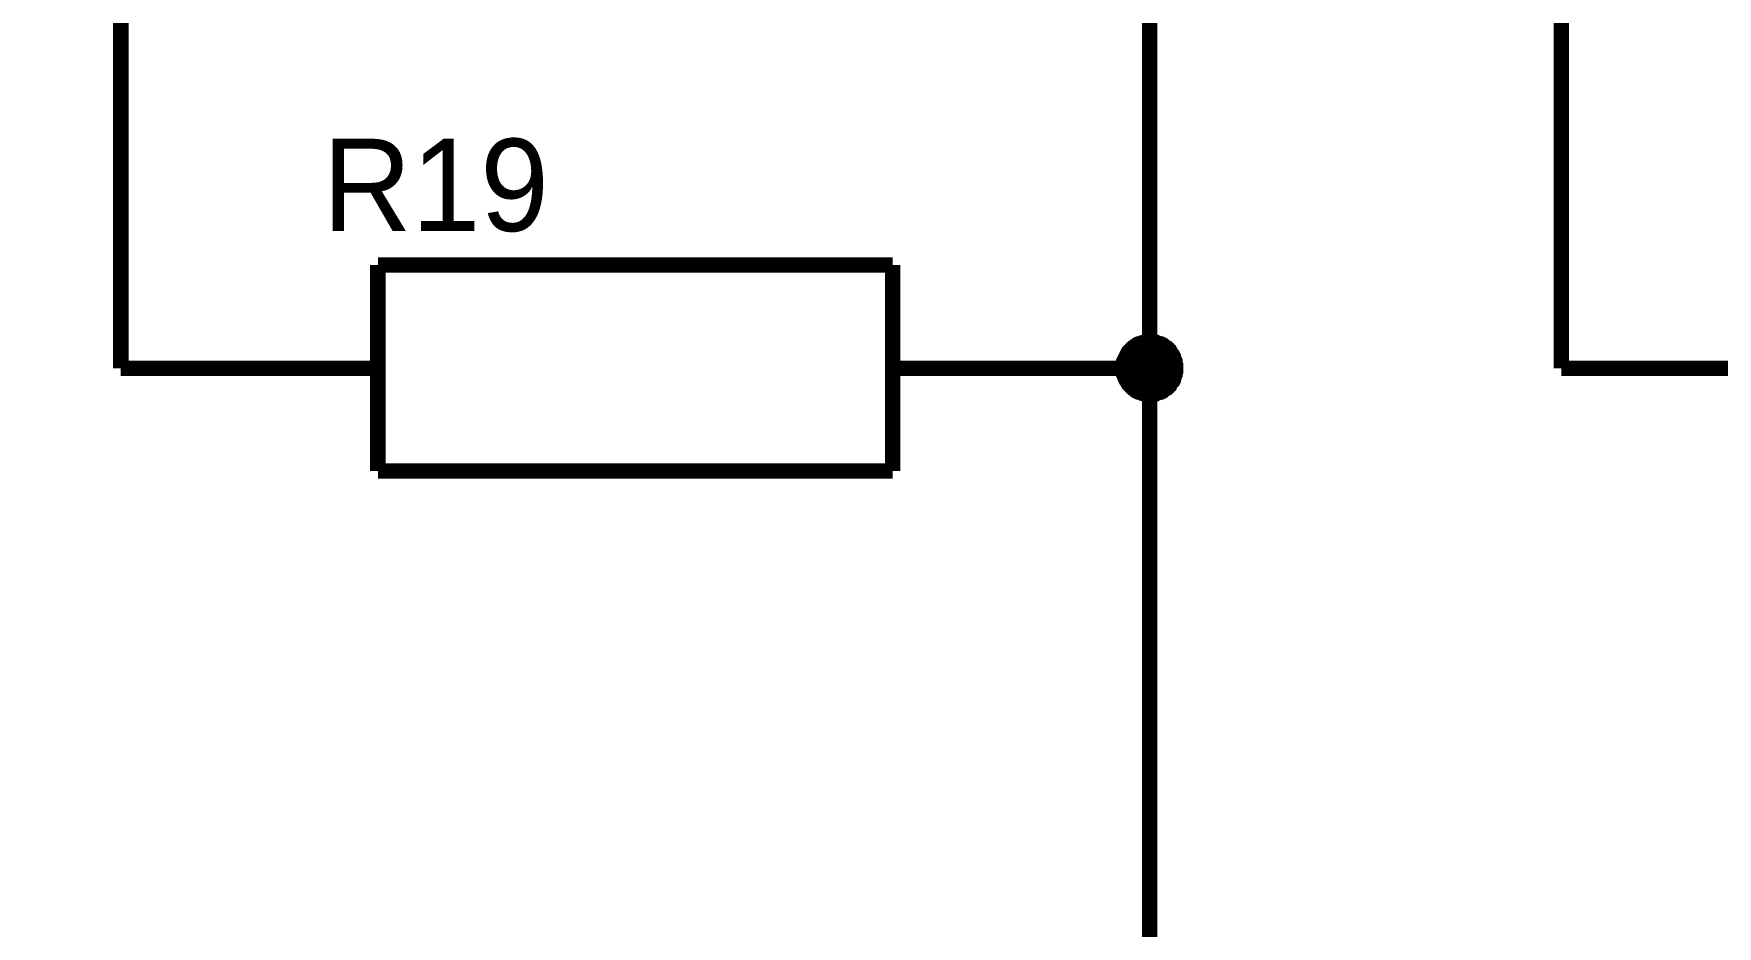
# Model space of a CAD drawing. Header units: inches. Extents: x 0 to 420, y 0 to 297.
# Drawn here: x 300.79 to 333.5, y 143.15 to 160.49 of the extents above; entities that cross this region are included whole.
import ezdxf

# ---------------------------------------------------------------- set-up
doc = ezdxf.new("R2010")
doc.units = ezdxf.units.IN
doc.layers.add('Sheet', color=255, linetype='Continuous')

msp = doc.modelspace()

# ---------------------------------------------------------------- linework, layer by layer
at = {"layer": 'Sheet'}
for points, const_width in [([(330.466, 170.995), (330.466, 153.989)], 0.3), ([(292.479, 167.499), (302.48, 167.499), (302.48, 153.989), (302.48, 153.989)], 0.3), ([(322.47, 134.99), (322.47, 153.989), (322.47, 160.991)], 0.3), ([(317.475, 155.994), (307.474, 155.994)], 0.3), ([(307.474, 155.994), (307.474, 151.995)], 0.3), ([(317.475, 151.995), (317.475, 155.994)], 0.3), ([(321.954, 153.989), (321.954, 154.012), (321.954, 154.045), (321.966, 154.068), (321.966, 154.09), (321.966, 154.124), (321.977, 154.146), (321.988, 154.168), (321.999, 154.191), (322.01, 154.213), (322.022, 154.236), (322.033, 154.258), (322.044, 154.28), (322.055, 154.303), (322.078, 154.325), (322.089, 154.336), (322.111, 154.359), (322.122, 154.37), (322.145, 154.393), (322.167, 154.404), (322.178, 154.415), (322.201, 154.426), (322.223, 154.449), (322.246, 154.46), (322.268, 154.46), (322.29, 154.471), (322.313, 154.482), (322.346, 154.493), (322.369, 154.493), (322.391, 154.493), (322.414, 154.505), (322.447, 154.505), (322.47, 154.505)], 0.3), ([(321.954, 153.989), (321.954, 154.012), (321.954, 154.045), (321.966, 154.068), (321.966, 154.09), (321.966, 154.124), (321.977, 154.146), (321.988, 154.168), (321.999, 154.191), (322.01, 154.213), (322.022, 154.236), (322.033, 154.258), (322.044, 154.28), (322.055, 154.303), (322.078, 154.325), (322.089, 154.336), (322.111, 154.359), (322.122, 154.37), (322.145, 154.393), (322.167, 154.404), (322.178, 154.415), (322.201, 154.426), (322.223, 154.449), (322.246, 154.46), (322.268, 154.46), (322.29, 154.471), (322.313, 154.482), (322.346, 154.493), (322.369, 154.493), (322.391, 154.493), (322.414, 154.505), (322.447, 154.505), (322.47, 154.505)], 0.3), ([(321.954, 153.989), (321.954, 154.012), (321.954, 154.045), (321.966, 154.068), (321.966, 154.09), (321.966, 154.124), (321.977, 154.146), (321.988, 154.168), (321.999, 154.191), (322.01, 154.213), (322.022, 154.236), (322.033, 154.258), (322.044, 154.28), (322.055, 154.303), (322.078, 154.325), (322.089, 154.336), (322.111, 154.359), (322.122, 154.37), (322.145, 154.393), (322.167, 154.404), (322.178, 154.415), (322.201, 154.426), (322.223, 154.449), (322.246, 154.46), (322.268, 154.46), (322.29, 154.471), (322.313, 154.482), (322.346, 154.493), (322.369, 154.493), (322.391, 154.493), (322.414, 154.505), (322.447, 154.505), (322.47, 154.505)], 0.3), ([(321.954, 153.989), (321.954, 154.012), (321.954, 154.045), (321.966, 154.068), (321.966, 154.09), (321.966, 154.124), (321.977, 154.146), (321.988, 154.168), (321.999, 154.191), (322.01, 154.213), (322.022, 154.236), (322.033, 154.258), (322.044, 154.28), (322.055, 154.303), (322.078, 154.325), (322.089, 154.336), (322.111, 154.359), (322.122, 154.37), (322.145, 154.393), (322.167, 154.404), (322.178, 154.415), (322.201, 154.426), (322.223, 154.449), (322.246, 154.46), (322.268, 154.46), (322.29, 154.471), (322.313, 154.482), (322.346, 154.493), (322.369, 154.493), (322.391, 154.493), (322.414, 154.505), (322.447, 154.505), (322.47, 154.505)], 0.3), ([(321.954, 153.989), (321.954, 154.012), (321.954, 154.045), (321.966, 154.068), (321.966, 154.09), (321.966, 154.124), (321.977, 154.146), (321.988, 154.168), (321.999, 154.191), (322.01, 154.213), (322.022, 154.236), (322.033, 154.258), (322.044, 154.28), (322.055, 154.303), (322.078, 154.325), (322.089, 154.336), (322.111, 154.359), (322.122, 154.37), (322.145, 154.393), (322.167, 154.404), (322.178, 154.415), (322.201, 154.426), (322.223, 154.449), (322.246, 154.46), (322.268, 154.46), (322.29, 154.471), (322.313, 154.482), (322.346, 154.493), (322.369, 154.493), (322.391, 154.493), (322.414, 154.505), (322.447, 154.505), (322.47, 154.505)], 0.3), ([(321.954, 153.989), (321.954, 154.012), (321.954, 154.045), (321.966, 154.068), (321.966, 154.09), (321.966, 154.124), (321.977, 154.146), (321.988, 154.168), (321.999, 154.191), (322.01, 154.213), (322.022, 154.236), (322.033, 154.258), (322.044, 154.28), (322.055, 154.303), (322.078, 154.325), (322.089, 154.336), (322.111, 154.359), (322.122, 154.37), (322.145, 154.393), (322.167, 154.404), (322.178, 154.415), (322.201, 154.426), (322.223, 154.449), (322.246, 154.46), (322.268, 154.46), (322.29, 154.471), (322.313, 154.482), (322.346, 154.493), (322.369, 154.493), (322.391, 154.493), (322.414, 154.505), (322.447, 154.505), (322.47, 154.505)], 0.0991), ([(321.954, 153.989), (321.954, 154.012), (321.954, 154.045), (321.966, 154.068), (321.966, 154.09), (321.966, 154.124), (321.977, 154.146), (321.988, 154.168), (321.999, 154.191), (322.01, 154.213), (322.022, 154.236), (322.033, 154.258), (322.044, 154.28), (322.055, 154.303), (322.078, 154.325), (322.089, 154.336), (322.111, 154.359), (322.122, 154.37), (322.145, 154.393), (322.167, 154.404), (322.178, 154.415), (322.201, 154.426), (322.223, 154.449), (322.246, 154.46), (322.268, 154.46), (322.29, 154.471), (322.313, 154.482), (322.346, 154.493), (322.369, 154.493), (322.391, 154.493), (322.414, 154.505), (322.447, 154.505), (322.47, 154.505)], 0.0991), ([(321.954, 153.989), (321.954, 154.012), (321.954, 154.045), (321.966, 154.068), (321.966, 154.09), (321.966, 154.124), (321.977, 154.146), (321.988, 154.168), (321.999, 154.191), (322.01, 154.213), (322.022, 154.236), (322.033, 154.258), (322.044, 154.28), (322.055, 154.303), (322.078, 154.325), (322.089, 154.336), (322.111, 154.359), (322.122, 154.37), (322.145, 154.393), (322.167, 154.404), (322.178, 154.415), (322.201, 154.426), (322.223, 154.449), (322.246, 154.46), (322.268, 154.46), (322.29, 154.471), (322.313, 154.482), (322.346, 154.493), (322.369, 154.493), (322.391, 154.493), (322.414, 154.505), (322.447, 154.505), (322.47, 154.505)], 0.0991), ([(321.954, 153.989), (321.954, 154.012), (321.954, 154.045), (321.966, 154.068), (321.966, 154.09), (321.966, 154.124), (321.977, 154.146), (321.988, 154.168), (321.999, 154.191), (322.01, 154.213), (322.022, 154.236), (322.033, 154.258), (322.044, 154.28), (322.055, 154.303), (322.078, 154.325), (322.089, 154.336), (322.111, 154.359), (322.122, 154.37), (322.145, 154.393), (322.167, 154.404), (322.178, 154.415), (322.201, 154.426), (322.223, 154.449), (322.246, 154.46), (322.268, 154.46), (322.29, 154.471), (322.313, 154.482), (322.346, 154.493), (322.369, 154.493), (322.391, 154.493), (322.414, 154.505), (322.447, 154.505), (322.47, 154.505)], 0.0991), ([(321.954, 153.989), (321.954, 154.012), (321.954, 154.045), (321.966, 154.068), (321.966, 154.09), (321.966, 154.124), (321.977, 154.146), (321.988, 154.168), (321.999, 154.191), (322.01, 154.213), (322.022, 154.236), (322.033, 154.258), (322.044, 154.28), (322.055, 154.303), (322.078, 154.325), (322.089, 154.336), (322.111, 154.359), (322.122, 154.37), (322.145, 154.393), (322.167, 154.404), (322.178, 154.415), (322.201, 154.426), (322.223, 154.449), (322.246, 154.46), (322.268, 154.46), (322.29, 154.471), (322.313, 154.482), (322.346, 154.493), (322.369, 154.493), (322.391, 154.493), (322.414, 154.505), (322.447, 154.505), (322.47, 154.505)], 0.0991), ([(322.47, 154.505), (322.47, 154.505)], 0.3), ([(322.47, 154.505), (322.492, 154.505), (322.526, 154.505), (322.548, 154.493), (322.57, 154.493), (322.593, 154.493), (322.615, 154.482), (322.649, 154.471), (322.671, 154.46), (322.694, 154.46), (322.716, 154.449), (322.727, 154.426), (322.75, 154.415), (322.772, 154.404), (322.794, 154.393), (322.806, 154.37), (322.828, 154.359), (322.839, 154.336), (322.862, 154.325), (322.873, 154.303), (322.884, 154.28), (322.906, 154.258), (322.918, 154.236), (322.929, 154.213), (322.929, 154.191), (322.94, 154.168), (322.951, 154.146), (322.962, 154.124), (322.962, 154.09), (322.962, 154.068), (322.974, 154.045), (322.974, 154.012), (322.974, 153.989)], 0.3), ([(322.47, 154.505), (322.47, 154.505)], 0.3), ([(322.47, 154.505), (322.492, 154.505), (322.526, 154.505), (322.548, 154.493), (322.57, 154.493), (322.593, 154.493), (322.615, 154.482), (322.649, 154.471), (322.671, 154.46), (322.694, 154.46), (322.716, 154.449), (322.727, 154.426), (322.75, 154.415), (322.772, 154.404), (322.794, 154.393), (322.806, 154.37), (322.828, 154.359), (322.839, 154.336), (322.862, 154.325), (322.873, 154.303), (322.884, 154.28), (322.906, 154.258), (322.918, 154.236), (322.929, 154.213), (322.929, 154.191), (322.94, 154.168), (322.951, 154.146), (322.962, 154.124), (322.962, 154.09), (322.962, 154.068), (322.974, 154.045), (322.974, 154.012), (322.974, 153.989)], 0.3), ([(322.47, 154.505), (322.47, 154.505)], 0.3), ([(322.47, 154.505), (322.492, 154.505), (322.526, 154.505), (322.548, 154.493), (322.57, 154.493), (322.593, 154.493), (322.615, 154.482), (322.649, 154.471), (322.671, 154.46), (322.694, 154.46), (322.716, 154.449), (322.727, 154.426), (322.75, 154.415), (322.772, 154.404), (322.794, 154.393), (322.806, 154.37), (322.828, 154.359), (322.839, 154.336), (322.862, 154.325), (322.873, 154.303), (322.884, 154.28), (322.906, 154.258), (322.918, 154.236), (322.929, 154.213), (322.929, 154.191), (322.94, 154.168), (322.951, 154.146), (322.962, 154.124), (322.962, 154.09), (322.962, 154.068), (322.974, 154.045), (322.974, 154.012), (322.974, 153.989)], 0.3), ([(322.47, 154.505), (322.47, 154.505)], 0.3), ([(322.47, 154.505), (322.492, 154.505), (322.526, 154.505), (322.548, 154.493), (322.57, 154.493), (322.593, 154.493), (322.615, 154.482), (322.649, 154.471), (322.671, 154.46), (322.694, 154.46), (322.716, 154.449), (322.727, 154.426), (322.75, 154.415), (322.772, 154.404), (322.794, 154.393), (322.806, 154.37), (322.828, 154.359), (322.839, 154.336), (322.862, 154.325), (322.873, 154.303), (322.884, 154.28), (322.906, 154.258), (322.918, 154.236), (322.929, 154.213), (322.929, 154.191), (322.94, 154.168), (322.951, 154.146), (322.962, 154.124), (322.962, 154.09), (322.962, 154.068), (322.974, 154.045), (322.974, 154.012), (322.974, 153.989)], 0.3), ([(322.47, 154.505), (322.47, 154.505)], 0.3), ([(322.47, 154.505), (322.492, 154.505), (322.526, 154.505), (322.548, 154.493), (322.57, 154.493), (322.593, 154.493), (322.615, 154.482), (322.649, 154.471), (322.671, 154.46), (322.694, 154.46), (322.716, 154.449), (322.727, 154.426), (322.75, 154.415), (322.772, 154.404), (322.794, 154.393), (322.806, 154.37), (322.828, 154.359), (322.839, 154.336), (322.862, 154.325), (322.873, 154.303), (322.884, 154.28), (322.906, 154.258), (322.918, 154.236), (322.929, 154.213), (322.929, 154.191), (322.94, 154.168), (322.951, 154.146), (322.962, 154.124), (322.962, 154.09), (322.962, 154.068), (322.974, 154.045), (322.974, 154.012), (322.974, 153.989)], 0.3), ([(322.47, 154.505), (322.47, 154.505)], 0.0991), ([(322.47, 154.505), (322.492, 154.505), (322.526, 154.505), (322.548, 154.493), (322.57, 154.493), (322.593, 154.493), (322.615, 154.482), (322.649, 154.471), (322.671, 154.46), (322.694, 154.46), (322.716, 154.449), (322.727, 154.426), (322.75, 154.415), (322.772, 154.404), (322.794, 154.393), (322.806, 154.37), (322.828, 154.359), (322.839, 154.336), (322.862, 154.325), (322.873, 154.303), (322.884, 154.28), (322.906, 154.258), (322.918, 154.236), (322.929, 154.213), (322.929, 154.191), (322.94, 154.168), (322.951, 154.146), (322.962, 154.124), (322.962, 154.09), (322.962, 154.068), (322.974, 154.045), (322.974, 154.012), (322.974, 153.989)], 0.0991), ([(322.47, 154.505), (322.47, 154.505)], 0.0991), ([(322.47, 154.505), (322.492, 154.505), (322.526, 154.505), (322.548, 154.493), (322.57, 154.493), (322.593, 154.493), (322.615, 154.482), (322.649, 154.471), (322.671, 154.46), (322.694, 154.46), (322.716, 154.449), (322.727, 154.426), (322.75, 154.415), (322.772, 154.404), (322.794, 154.393), (322.806, 154.37), (322.828, 154.359), (322.839, 154.336), (322.862, 154.325), (322.873, 154.303), (322.884, 154.28), (322.906, 154.258), (322.918, 154.236), (322.929, 154.213), (322.929, 154.191), (322.94, 154.168), (322.951, 154.146), (322.962, 154.124), (322.962, 154.09), (322.962, 154.068), (322.974, 154.045), (322.974, 154.012), (322.974, 153.989)], 0.0991), ([(322.47, 154.505), (322.47, 154.505)], 0.0991), ([(322.47, 154.505), (322.492, 154.505), (322.526, 154.505), (322.548, 154.493), (322.57, 154.493), (322.593, 154.493), (322.615, 154.482), (322.649, 154.471), (322.671, 154.46), (322.694, 154.46), (322.716, 154.449), (322.727, 154.426), (322.75, 154.415), (322.772, 154.404), (322.794, 154.393), (322.806, 154.37), (322.828, 154.359), (322.839, 154.336), (322.862, 154.325), (322.873, 154.303), (322.884, 154.28), (322.906, 154.258), (322.918, 154.236), (322.929, 154.213), (322.929, 154.191), (322.94, 154.168), (322.951, 154.146), (322.962, 154.124), (322.962, 154.09), (322.962, 154.068), (322.974, 154.045), (322.974, 154.012), (322.974, 153.989)], 0.0991), ([(322.47, 154.505), (322.47, 154.505)], 0.0991), ([(322.47, 154.505), (322.492, 154.505), (322.526, 154.505), (322.548, 154.493), (322.57, 154.493), (322.593, 154.493), (322.615, 154.482), (322.649, 154.471), (322.671, 154.46), (322.694, 154.46), (322.716, 154.449), (322.727, 154.426), (322.75, 154.415), (322.772, 154.404), (322.794, 154.393), (322.806, 154.37), (322.828, 154.359), (322.839, 154.336), (322.862, 154.325), (322.873, 154.303), (322.884, 154.28), (322.906, 154.258), (322.918, 154.236), (322.929, 154.213), (322.929, 154.191), (322.94, 154.168), (322.951, 154.146), (322.962, 154.124), (322.962, 154.09), (322.962, 154.068), (322.974, 154.045), (322.974, 154.012), (322.974, 153.989)], 0.0991), ([(322.47, 154.505), (322.47, 154.505)], 0.0991), ([(322.47, 154.505), (322.492, 154.505), (322.526, 154.505), (322.548, 154.493), (322.57, 154.493), (322.593, 154.493), (322.615, 154.482), (322.649, 154.471), (322.671, 154.46), (322.694, 154.46), (322.716, 154.449), (322.727, 154.426), (322.75, 154.415), (322.772, 154.404), (322.794, 154.393), (322.806, 154.37), (322.828, 154.359), (322.839, 154.336), (322.862, 154.325), (322.873, 154.303), (322.884, 154.28), (322.906, 154.258), (322.918, 154.236), (322.929, 154.213), (322.929, 154.191), (322.94, 154.168), (322.951, 154.146), (322.962, 154.124), (322.962, 154.09), (322.962, 154.068), (322.974, 154.045), (322.974, 154.012), (322.974, 153.989)], 0.0991), ([(307.474, 153.989), (302.48, 153.989)], 0.3), ([(317.475, 153.989), (322.47, 153.989)], 0.3), ([(322.47, 153.485), (322.447, 153.485), (322.414, 153.485), (322.391, 153.496), (322.369, 153.496), (322.346, 153.496), (322.313, 153.508), (322.29, 153.519), (322.268, 153.53), (322.246, 153.53), (322.223, 153.541), (322.201, 153.552), (322.178, 153.575), (322.167, 153.586), (322.145, 153.597), (322.122, 153.62), (322.111, 153.631), (322.089, 153.653), (322.078, 153.664), (322.055, 153.687), (322.044, 153.709), (322.033, 153.732), (322.022, 153.743), (322.01, 153.765), (321.999, 153.788), (321.988, 153.81), (321.977, 153.844), (321.966, 153.866), (321.966, 153.888), (321.966, 153.911), (321.954, 153.933), (321.954, 153.967), (321.954, 153.989)], 0.3), ([(321.954, 153.989), (321.954, 153.989)], 0.3), ([(322.47, 153.485), (322.447, 153.485), (322.414, 153.485), (322.391, 153.496), (322.369, 153.496), (322.346, 153.496), (322.313, 153.508), (322.29, 153.519), (322.268, 153.53), (322.246, 153.53), (322.223, 153.541), (322.201, 153.552), (322.178, 153.575), (322.167, 153.586), (322.145, 153.597), (322.122, 153.62), (322.111, 153.631), (322.089, 153.653), (322.078, 153.664), (322.055, 153.687), (322.044, 153.709), (322.033, 153.732), (322.022, 153.743), (322.01, 153.765), (321.999, 153.788), (321.988, 153.81), (321.977, 153.844), (321.966, 153.866), (321.966, 153.888), (321.966, 153.911), (321.954, 153.933), (321.954, 153.967), (321.954, 153.989)], 0.3), ([(321.954, 153.989), (321.954, 153.989)], 0.3), ([(322.47, 153.485), (322.447, 153.485), (322.414, 153.485), (322.391, 153.496), (322.369, 153.496), (322.346, 153.496), (322.313, 153.508), (322.29, 153.519), (322.268, 153.53), (322.246, 153.53), (322.223, 153.541), (322.201, 153.552), (322.178, 153.575), (322.167, 153.586), (322.145, 153.597), (322.122, 153.62), (322.111, 153.631), (322.089, 153.653), (322.078, 153.664), (322.055, 153.687), (322.044, 153.709), (322.033, 153.732), (322.022, 153.743), (322.01, 153.765), (321.999, 153.788), (321.988, 153.81), (321.977, 153.844), (321.966, 153.866), (321.966, 153.888), (321.966, 153.911), (321.954, 153.933), (321.954, 153.967), (321.954, 153.989)], 0.3), ([(321.954, 153.989), (321.954, 153.989)], 0.3), ([(322.47, 153.485), (322.447, 153.485), (322.414, 153.485), (322.391, 153.496), (322.369, 153.496), (322.346, 153.496), (322.313, 153.508), (322.29, 153.519), (322.268, 153.53), (322.246, 153.53), (322.223, 153.541), (322.201, 153.552), (322.178, 153.575), (322.167, 153.586), (322.145, 153.597), (322.122, 153.62), (322.111, 153.631), (322.089, 153.653), (322.078, 153.664), (322.055, 153.687), (322.044, 153.709), (322.033, 153.732), (322.022, 153.743), (322.01, 153.765), (321.999, 153.788), (321.988, 153.81), (321.977, 153.844), (321.966, 153.866), (321.966, 153.888), (321.966, 153.911), (321.954, 153.933), (321.954, 153.967), (321.954, 153.989)], 0.3), ([(321.954, 153.989), (321.954, 153.989)], 0.3), ([(322.47, 153.485), (322.447, 153.485), (322.414, 153.485), (322.391, 153.496), (322.369, 153.496), (322.346, 153.496), (322.313, 153.508), (322.29, 153.519), (322.268, 153.53), (322.246, 153.53), (322.223, 153.541), (322.201, 153.552), (322.178, 153.575), (322.167, 153.586), (322.145, 153.597), (322.122, 153.62), (322.111, 153.631), (322.089, 153.653), (322.078, 153.664), (322.055, 153.687), (322.044, 153.709), (322.033, 153.732), (322.022, 153.743), (322.01, 153.765), (321.999, 153.788), (321.988, 153.81), (321.977, 153.844), (321.966, 153.866), (321.966, 153.888), (321.966, 153.911), (321.954, 153.933), (321.954, 153.967), (321.954, 153.989)], 0.3), ([(321.954, 153.989), (321.954, 153.989)], 0.3), ([(322.974, 153.989), (322.974, 153.967), (322.974, 153.933), (322.962, 153.911), (322.962, 153.888), (322.962, 153.866), (322.951, 153.844), (322.94, 153.81), (322.929, 153.788), (322.929, 153.765), (322.918, 153.743), (322.906, 153.732), (322.884, 153.709), (322.873, 153.687), (322.862, 153.664), (322.839, 153.653), (322.828, 153.631), (322.806, 153.62), (322.794, 153.597), (322.772, 153.586), (322.75, 153.575), (322.727, 153.552), (322.716, 153.541), (322.694, 153.53), (322.671, 153.53), (322.649, 153.519), (322.615, 153.508), (322.593, 153.496), (322.57, 153.496), (322.548, 153.496), (322.526, 153.485), (322.492, 153.485), (322.47, 153.485)], 0.3), ([(322.974, 153.989), (322.974, 153.967), (322.974, 153.933), (322.962, 153.911), (322.962, 153.888), (322.962, 153.866), (322.951, 153.844), (322.94, 153.81), (322.929, 153.788), (322.929, 153.765), (322.918, 153.743), (322.906, 153.732), (322.884, 153.709), (322.873, 153.687), (322.862, 153.664), (322.839, 153.653), (322.828, 153.631), (322.806, 153.62), (322.794, 153.597), (322.772, 153.586), (322.75, 153.575), (322.727, 153.552), (322.716, 153.541), (322.694, 153.53), (322.671, 153.53), (322.649, 153.519), (322.615, 153.508), (322.593, 153.496), (322.57, 153.496), (322.548, 153.496), (322.526, 153.485), (322.492, 153.485), (322.47, 153.485)], 0.3), ([(322.974, 153.989), (322.974, 153.967), (322.974, 153.933), (322.962, 153.911), (322.962, 153.888), (322.962, 153.866), (322.951, 153.844), (322.94, 153.81), (322.929, 153.788), (322.929, 153.765), (322.918, 153.743), (322.906, 153.732), (322.884, 153.709), (322.873, 153.687), (322.862, 153.664), (322.839, 153.653), (322.828, 153.631), (322.806, 153.62), (322.794, 153.597), (322.772, 153.586), (322.75, 153.575), (322.727, 153.552), (322.716, 153.541), (322.694, 153.53), (322.671, 153.53), (322.649, 153.519), (322.615, 153.508), (322.593, 153.496), (322.57, 153.496), (322.548, 153.496), (322.526, 153.485), (322.492, 153.485), (322.47, 153.485)], 0.3), ([(322.974, 153.989), (322.974, 153.967), (322.974, 153.933), (322.962, 153.911), (322.962, 153.888), (322.962, 153.866), (322.951, 153.844), (322.94, 153.81), (322.929, 153.788), (322.929, 153.765), (322.918, 153.743), (322.906, 153.732), (322.884, 153.709), (322.873, 153.687), (322.862, 153.664), (322.839, 153.653), (322.828, 153.631), (322.806, 153.62), (322.794, 153.597), (322.772, 153.586), (322.75, 153.575), (322.727, 153.552), (322.716, 153.541), (322.694, 153.53), (322.671, 153.53), (322.649, 153.519), (322.615, 153.508), (322.593, 153.496), (322.57, 153.496), (322.548, 153.496), (322.526, 153.485), (322.492, 153.485), (322.47, 153.485)], 0.3), ([(322.974, 153.989), (322.974, 153.967), (322.974, 153.933), (322.962, 153.911), (322.962, 153.888), (322.962, 153.866), (322.951, 153.844), (322.94, 153.81), (322.929, 153.788), (322.929, 153.765), (322.918, 153.743), (322.906, 153.732), (322.884, 153.709), (322.873, 153.687), (322.862, 153.664), (322.839, 153.653), (322.828, 153.631), (322.806, 153.62), (322.794, 153.597), (322.772, 153.586), (322.75, 153.575), (322.727, 153.552), (322.716, 153.541), (322.694, 153.53), (322.671, 153.53), (322.649, 153.519), (322.615, 153.508), (322.593, 153.496), (322.57, 153.496), (322.548, 153.496), (322.526, 153.485), (322.492, 153.485), (322.47, 153.485)], 0.3), ([(322.974, 153.989), (322.974, 153.989), (322.974, 153.989), (322.974, 153.989), (322.974, 153.989), (322.974, 153.989), (322.974, 153.989), (322.974, 153.989), (322.974, 153.989), (322.974, 153.989), (322.974, 153.989), (322.974, 153.989), (322.974, 153.989), (322.974, 153.989), (322.974, 153.989), (322.974, 153.989), (322.974, 153.989), (322.974, 153.989), (322.974, 153.989), (322.974, 153.989), (322.974, 153.989), (322.974, 153.989), (322.974, 153.989), (322.974, 153.989), (322.974, 153.989), (322.974, 153.989), (322.974, 153.989), (322.974, 153.989), (322.974, 153.989), (322.974, 153.989), (322.974, 153.989), (322.974, 153.989), (322.974, 153.989)], 0.3), ([(322.974, 153.989), (322.974, 153.989)], 0.3), ([(322.974, 153.989), (322.974, 153.989), (322.974, 153.989), (322.974, 153.989), (322.974, 153.989), (322.974, 153.989), (322.974, 153.989), (322.974, 153.989), (322.974, 153.989), (322.974, 153.989), (322.974, 153.989), (322.974, 153.989), (322.974, 153.989), (322.974, 153.989), (322.974, 153.989), (322.974, 153.989), (322.974, 153.989), (322.974, 153.989), (322.974, 153.989), (322.974, 153.989), (322.974, 153.989), (322.974, 153.989), (322.974, 153.989), (322.974, 153.989), (322.974, 153.989), (322.974, 153.989), (322.974, 153.989), (322.974, 153.989), (322.974, 153.989), (322.974, 153.989), (322.974, 153.989), (322.974, 153.989), (322.974, 153.989)], 0.3), ([(322.974, 153.989), (322.974, 153.989)], 0.3), ([(322.974, 153.989), (322.974, 153.989), (322.974, 153.989), (322.974, 153.989), (322.974, 153.989), (322.974, 153.989), (322.974, 153.989), (322.974, 153.989), (322.974, 153.989), (322.974, 153.989), (322.974, 153.989), (322.974, 153.989), (322.974, 153.989), (322.974, 153.989), (322.974, 153.989), (322.974, 153.989), (322.974, 153.989), (322.974, 153.989), (322.974, 153.989), (322.974, 153.989), (322.974, 153.989), (322.974, 153.989), (322.974, 153.989), (322.974, 153.989), (322.974, 153.989), (322.974, 153.989), (322.974, 153.989), (322.974, 153.989), (322.974, 153.989), (322.974, 153.989), (322.974, 153.989), (322.974, 153.989), (322.974, 153.989)], 0.3), ([(322.974, 153.989), (322.974, 153.989)], 0.3), ([(322.974, 153.989), (322.974, 153.989), (322.974, 153.989), (322.974, 153.989), (322.974, 153.989), (322.974, 153.989), (322.974, 153.989), (322.974, 153.989), (322.974, 153.989), (322.974, 153.989), (322.974, 153.989), (322.974, 153.989), (322.974, 153.989), (322.974, 153.989), (322.974, 153.989), (322.974, 153.989), (322.974, 153.989), (322.974, 153.989), (322.974, 153.989), (322.974, 153.989), (322.974, 153.989), (322.974, 153.989), (322.974, 153.989), (322.974, 153.989), (322.974, 153.989), (322.974, 153.989), (322.974, 153.989), (322.974, 153.989), (322.974, 153.989), (322.974, 153.989), (322.974, 153.989), (322.974, 153.989), (322.974, 153.989)], 0.3), ([(322.974, 153.989), (322.974, 153.989)], 0.3), ([(322.974, 153.989), (322.974, 153.989), (322.974, 153.989), (322.974, 153.989), (322.974, 153.989), (322.974, 153.989), (322.974, 153.989), (322.974, 153.989), (322.974, 153.989), (322.974, 153.989), (322.974, 153.989), (322.974, 153.989), (322.974, 153.989), (322.974, 153.989), (322.974, 153.989), (322.974, 153.989), (322.974, 153.989), (322.974, 153.989), (322.974, 153.989), (322.974, 153.989), (322.974, 153.989), (322.974, 153.989), (322.974, 153.989), (322.974, 153.989), (322.974, 153.989), (322.974, 153.989), (322.974, 153.989), (322.974, 153.989), (322.974, 153.989), (322.974, 153.989), (322.974, 153.989), (322.974, 153.989), (322.974, 153.989)], 0.3), ([(322.974, 153.989), (322.974, 153.989)], 0.3), ([(335.46, 153.989), (330.466, 153.989)], 0.3), ([(322.47, 153.485), (322.447, 153.485), (322.414, 153.485), (322.391, 153.496), (322.369, 153.496), (322.346, 153.496), (322.313, 153.508), (322.29, 153.519), (322.268, 153.53), (322.246, 153.53), (322.223, 153.541), (322.201, 153.552), (322.178, 153.575), (322.167, 153.586), (322.145, 153.597), (322.122, 153.62), (322.111, 153.631), (322.089, 153.653), (322.078, 153.664), (322.055, 153.687), (322.044, 153.709), (322.033, 153.732), (322.022, 153.743), (322.01, 153.765), (321.999, 153.788), (321.988, 153.81), (321.977, 153.844), (321.966, 153.866), (321.966, 153.888), (321.966, 153.911), (321.954, 153.933), (321.954, 153.967), (321.954, 153.989)], 0.0991), ([(321.954, 153.989), (321.954, 153.989)], 0.0991), ([(322.47, 153.485), (322.447, 153.485), (322.414, 153.485), (322.391, 153.496), (322.369, 153.496), (322.346, 153.496), (322.313, 153.508), (322.29, 153.519), (322.268, 153.53), (322.246, 153.53), (322.223, 153.541), (322.201, 153.552), (322.178, 153.575), (322.167, 153.586), (322.145, 153.597), (322.122, 153.62), (322.111, 153.631), (322.089, 153.653), (322.078, 153.664), (322.055, 153.687), (322.044, 153.709), (322.033, 153.732), (322.022, 153.743), (322.01, 153.765), (321.999, 153.788), (321.988, 153.81), (321.977, 153.844), (321.966, 153.866), (321.966, 153.888), (321.966, 153.911), (321.954, 153.933), (321.954, 153.967), (321.954, 153.989)], 0.0991), ([(321.954, 153.989), (321.954, 153.989)], 0.0991), ([(322.47, 153.485), (322.447, 153.485), (322.414, 153.485), (322.391, 153.496), (322.369, 153.496), (322.346, 153.496), (322.313, 153.508), (322.29, 153.519), (322.268, 153.53), (322.246, 153.53), (322.223, 153.541), (322.201, 153.552), (322.178, 153.575), (322.167, 153.586), (322.145, 153.597), (322.122, 153.62), (322.111, 153.631), (322.089, 153.653), (322.078, 153.664), (322.055, 153.687), (322.044, 153.709), (322.033, 153.732), (322.022, 153.743), (322.01, 153.765), (321.999, 153.788), (321.988, 153.81), (321.977, 153.844), (321.966, 153.866), (321.966, 153.888), (321.966, 153.911), (321.954, 153.933), (321.954, 153.967), (321.954, 153.989)], 0.0991), ([(321.954, 153.989), (321.954, 153.989)], 0.0991), ([(322.47, 153.485), (322.447, 153.485), (322.414, 153.485), (322.391, 153.496), (322.369, 153.496), (322.346, 153.496), (322.313, 153.508), (322.29, 153.519), (322.268, 153.53), (322.246, 153.53), (322.223, 153.541), (322.201, 153.552), (322.178, 153.575), (322.167, 153.586), (322.145, 153.597), (322.122, 153.62), (322.111, 153.631), (322.089, 153.653), (322.078, 153.664), (322.055, 153.687), (322.044, 153.709), (322.033, 153.732), (322.022, 153.743), (322.01, 153.765), (321.999, 153.788), (321.988, 153.81), (321.977, 153.844), (321.966, 153.866), (321.966, 153.888), (321.966, 153.911), (321.954, 153.933), (321.954, 153.967), (321.954, 153.989)], 0.0991), ([(321.954, 153.989), (321.954, 153.989)], 0.0991), ([(322.47, 153.485), (322.447, 153.485), (322.414, 153.485), (322.391, 153.496), (322.369, 153.496), (322.346, 153.496), (322.313, 153.508), (322.29, 153.519), (322.268, 153.53), (322.246, 153.53), (322.223, 153.541), (322.201, 153.552), (322.178, 153.575), (322.167, 153.586), (322.145, 153.597), (322.122, 153.62), (322.111, 153.631), (322.089, 153.653), (322.078, 153.664), (322.055, 153.687), (322.044, 153.709), (322.033, 153.732), (322.022, 153.743), (322.01, 153.765), (321.999, 153.788), (321.988, 153.81), (321.977, 153.844), (321.966, 153.866), (321.966, 153.888), (321.966, 153.911), (321.954, 153.933), (321.954, 153.967), (321.954, 153.989)], 0.0991), ([(321.954, 153.989), (321.954, 153.989)], 0.0991), ([(322.974, 153.989), (322.974, 153.967), (322.974, 153.933), (322.962, 153.911), (322.962, 153.888), (322.962, 153.866), (322.951, 153.844), (322.94, 153.81), (322.929, 153.788), (322.929, 153.765), (322.918, 153.743), (322.906, 153.732), (322.884, 153.709), (322.873, 153.687), (322.862, 153.664), (322.839, 153.653), (322.828, 153.631), (322.806, 153.62), (322.794, 153.597), (322.772, 153.586), (322.75, 153.575), (322.727, 153.552), (322.716, 153.541), (322.694, 153.53), (322.671, 153.53), (322.649, 153.519), (322.615, 153.508), (322.593, 153.496), (322.57, 153.496), (322.548, 153.496), (322.526, 153.485), (322.492, 153.485), (322.47, 153.485)], 0.0991), ([(322.974, 153.989), (322.974, 153.967), (322.974, 153.933), (322.962, 153.911), (322.962, 153.888), (322.962, 153.866), (322.951, 153.844), (322.94, 153.81), (322.929, 153.788), (322.929, 153.765), (322.918, 153.743), (322.906, 153.732), (322.884, 153.709), (322.873, 153.687), (322.862, 153.664), (322.839, 153.653), (322.828, 153.631), (322.806, 153.62), (322.794, 153.597), (322.772, 153.586), (322.75, 153.575), (322.727, 153.552), (322.716, 153.541), (322.694, 153.53), (322.671, 153.53), (322.649, 153.519), (322.615, 153.508), (322.593, 153.496), (322.57, 153.496), (322.548, 153.496), (322.526, 153.485), (322.492, 153.485), (322.47, 153.485)], 0.0991), ([(322.974, 153.989), (322.974, 153.967), (322.974, 153.933), (322.962, 153.911), (322.962, 153.888), (322.962, 153.866), (322.951, 153.844), (322.94, 153.81), (322.929, 153.788), (322.929, 153.765), (322.918, 153.743), (322.906, 153.732), (322.884, 153.709), (322.873, 153.687), (322.862, 153.664), (322.839, 153.653), (322.828, 153.631), (322.806, 153.62), (322.794, 153.597), (322.772, 153.586), (322.75, 153.575), (322.727, 153.552), (322.716, 153.541), (322.694, 153.53), (322.671, 153.53), (322.649, 153.519), (322.615, 153.508), (322.593, 153.496), (322.57, 153.496), (322.548, 153.496), (322.526, 153.485), (322.492, 153.485), (322.47, 153.485)], 0.0991), ([(322.974, 153.989), (322.974, 153.967), (322.974, 153.933), (322.962, 153.911), (322.962, 153.888), (322.962, 153.866), (322.951, 153.844), (322.94, 153.81), (322.929, 153.788), (322.929, 153.765), (322.918, 153.743), (322.906, 153.732), (322.884, 153.709), (322.873, 153.687), (322.862, 153.664), (322.839, 153.653), (322.828, 153.631), (322.806, 153.62), (322.794, 153.597), (322.772, 153.586), (322.75, 153.575), (322.727, 153.552), (322.716, 153.541), (322.694, 153.53), (322.671, 153.53), (322.649, 153.519), (322.615, 153.508), (322.593, 153.496), (322.57, 153.496), (322.548, 153.496), (322.526, 153.485), (322.492, 153.485), (322.47, 153.485)], 0.0991), ([(322.974, 153.989), (322.974, 153.967), (322.974, 153.933), (322.962, 153.911), (322.962, 153.888), (322.962, 153.866), (322.951, 153.844), (322.94, 153.81), (322.929, 153.788), (322.929, 153.765), (322.918, 153.743), (322.906, 153.732), (322.884, 153.709), (322.873, 153.687), (322.862, 153.664), (322.839, 153.653), (322.828, 153.631), (322.806, 153.62), (322.794, 153.597), (322.772, 153.586), (322.75, 153.575), (322.727, 153.552), (322.716, 153.541), (322.694, 153.53), (322.671, 153.53), (322.649, 153.519), (322.615, 153.508), (322.593, 153.496), (322.57, 153.496), (322.548, 153.496), (322.526, 153.485), (322.492, 153.485), (322.47, 153.485)], 0.0991), ([(322.974, 153.989), (322.974, 153.989), (322.974, 153.989), (322.974, 153.989), (322.974, 153.989), (322.974, 153.989), (322.974, 153.989), (322.974, 153.989), (322.974, 153.989), (322.974, 153.989), (322.974, 153.989), (322.974, 153.989), (322.974, 153.989), (322.974, 153.989), (322.974, 153.989), (322.974, 153.989), (322.974, 153.989), (322.974, 153.989), (322.974, 153.989), (322.974, 153.989), (322.974, 153.989), (322.974, 153.989), (322.974, 153.989), (322.974, 153.989), (322.974, 153.989), (322.974, 153.989), (322.974, 153.989), (322.974, 153.989), (322.974, 153.989), (322.974, 153.989), (322.974, 153.989), (322.974, 153.989), (322.974, 153.989)], 0.0991), ([(322.974, 153.989), (322.974, 153.989)], 0.0991), ([(322.974, 153.989), (322.974, 153.989), (322.974, 153.989), (322.974, 153.989), (322.974, 153.989), (322.974, 153.989), (322.974, 153.989), (322.974, 153.989), (322.974, 153.989), (322.974, 153.989), (322.974, 153.989), (322.974, 153.989), (322.974, 153.989), (322.974, 153.989), (322.974, 153.989), (322.974, 153.989), (322.974, 153.989), (322.974, 153.989), (322.974, 153.989), (322.974, 153.989), (322.974, 153.989), (322.974, 153.989), (322.974, 153.989), (322.974, 153.989), (322.974, 153.989), (322.974, 153.989), (322.974, 153.989), (322.974, 153.989), (322.974, 153.989), (322.974, 153.989), (322.974, 153.989), (322.974, 153.989), (322.974, 153.989)], 0.0991), ([(322.974, 153.989), (322.974, 153.989)], 0.0991), ([(322.974, 153.989), (322.974, 153.989), (322.974, 153.989), (322.974, 153.989), (322.974, 153.989), (322.974, 153.989), (322.974, 153.989), (322.974, 153.989), (322.974, 153.989), (322.974, 153.989), (322.974, 153.989), (322.974, 153.989), (322.974, 153.989), (322.974, 153.989), (322.974, 153.989), (322.974, 153.989), (322.974, 153.989), (322.974, 153.989), (322.974, 153.989), (322.974, 153.989), (322.974, 153.989), (322.974, 153.989), (322.974, 153.989), (322.974, 153.989), (322.974, 153.989), (322.974, 153.989), (322.974, 153.989), (322.974, 153.989), (322.974, 153.989), (322.974, 153.989), (322.974, 153.989), (322.974, 153.989), (322.974, 153.989)], 0.0991), ([(322.974, 153.989), (322.974, 153.989)], 0.0991), ([(322.974, 153.989), (322.974, 153.989), (322.974, 153.989), (322.974, 153.989), (322.974, 153.989), (322.974, 153.989), (322.974, 153.989), (322.974, 153.989), (322.974, 153.989), (322.974, 153.989), (322.974, 153.989), (322.974, 153.989), (322.974, 153.989), (322.974, 153.989), (322.974, 153.989), (322.974, 153.989), (322.974, 153.989), (322.974, 153.989), (322.974, 153.989), (322.974, 153.989), (322.974, 153.989), (322.974, 153.989), (322.974, 153.989), (322.974, 153.989), (322.974, 153.989), (322.974, 153.989), (322.974, 153.989), (322.974, 153.989), (322.974, 153.989), (322.974, 153.989), (322.974, 153.989), (322.974, 153.989), (322.974, 153.989)], 0.0991), ([(322.974, 153.989), (322.974, 153.989)], 0.0991), ([(322.974, 153.989), (322.974, 153.989), (322.974, 153.989), (322.974, 153.989), (322.974, 153.989), (322.974, 153.989), (322.974, 153.989), (322.974, 153.989), (322.974, 153.989), (322.974, 153.989), (322.974, 153.989), (322.974, 153.989), (322.974, 153.989), (322.974, 153.989), (322.974, 153.989), (322.974, 153.989), (322.974, 153.989), (322.974, 153.989), (322.974, 153.989), (322.974, 153.989), (322.974, 153.989), (322.974, 153.989), (322.974, 153.989), (322.974, 153.989), (322.974, 153.989), (322.974, 153.989), (322.974, 153.989), (322.974, 153.989), (322.974, 153.989), (322.974, 153.989), (322.974, 153.989), (322.974, 153.989), (322.974, 153.989)], 0.0991), ([(322.974, 153.989), (322.974, 153.989)], 0.0991), ([(307.474, 151.995), (317.475, 151.995)], 0.3)]:
    msp.add_lwpolyline(points, dxfattribs=dict(at, const_width=const_width))
at = {"layer": 'Sheet', "const_width": 0.508}
msp.add_lwpolyline([(322.245, 154, 1), (322.753, 154, 1)], format="xyb", close=True, dxfattribs=at)

# ---------------------------------------------------------------- texts
at = {"layer": 'Sheet'}
msp.add_text('R19', height=1.7924, dxfattribs=at).set_placement((306.399, 156.655))

doc.saveas('drawing.dxf')
